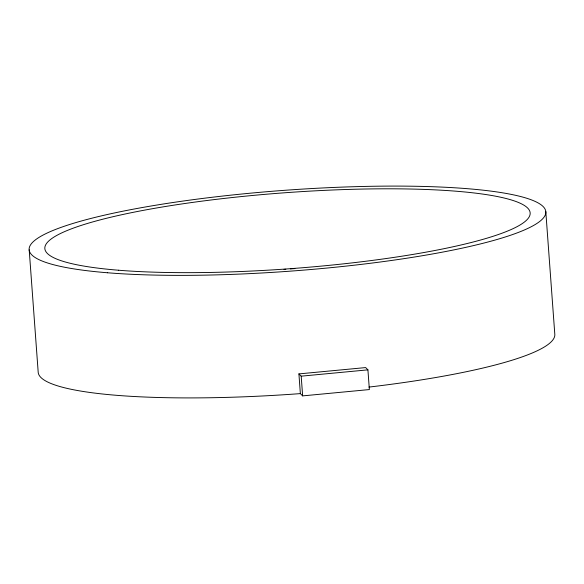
<?xml version="1.0" encoding="UTF-8"?>
<svg xmlns="http://www.w3.org/2000/svg" width="584" height="584" viewBox="0 0 584 584"><rect width="100%" height="100%" fill="white"/><g stroke="black" fill="none" stroke-linecap="round" stroke-linejoin="round"><path stroke-width="0.88" d="M300.366 393.616L298.92 373.899L365.642 367.577L367.92 369.847L369.365 389.564L302.643 395.886L300.366 393.616A259.011 40.515 -4.2 0 1 38.201 372.38L29.2 249.843M298.92 373.899L301.198 376.169L367.92 369.847M545.799 211.62L554.8 334.157A259.011 40.515 -4.2 0 1 368.957 387.075M301.198 376.169L302.643 395.886M283.985 269.399A243.309 38.062 -4.2 0 1 285.81 269.261M290.358 268.917A243.309 38.062 -4.2 0 1 294.854 268.596M107.587 272.772A259.011 40.515 -4.2 0 0 538.003 222.708A259.011 40.515 -4.2 0 0 216.912 196.706A259.011 40.515 -4.2 0 0 107.587 272.772M118.494 270.224A243.309 38.062 -4.2 0 0 522.819 223.197A243.309 38.062 -4.2 0 0 221.19 198.772A243.309 38.062 -4.2 0 0 118.494 270.224"/></g></svg>
